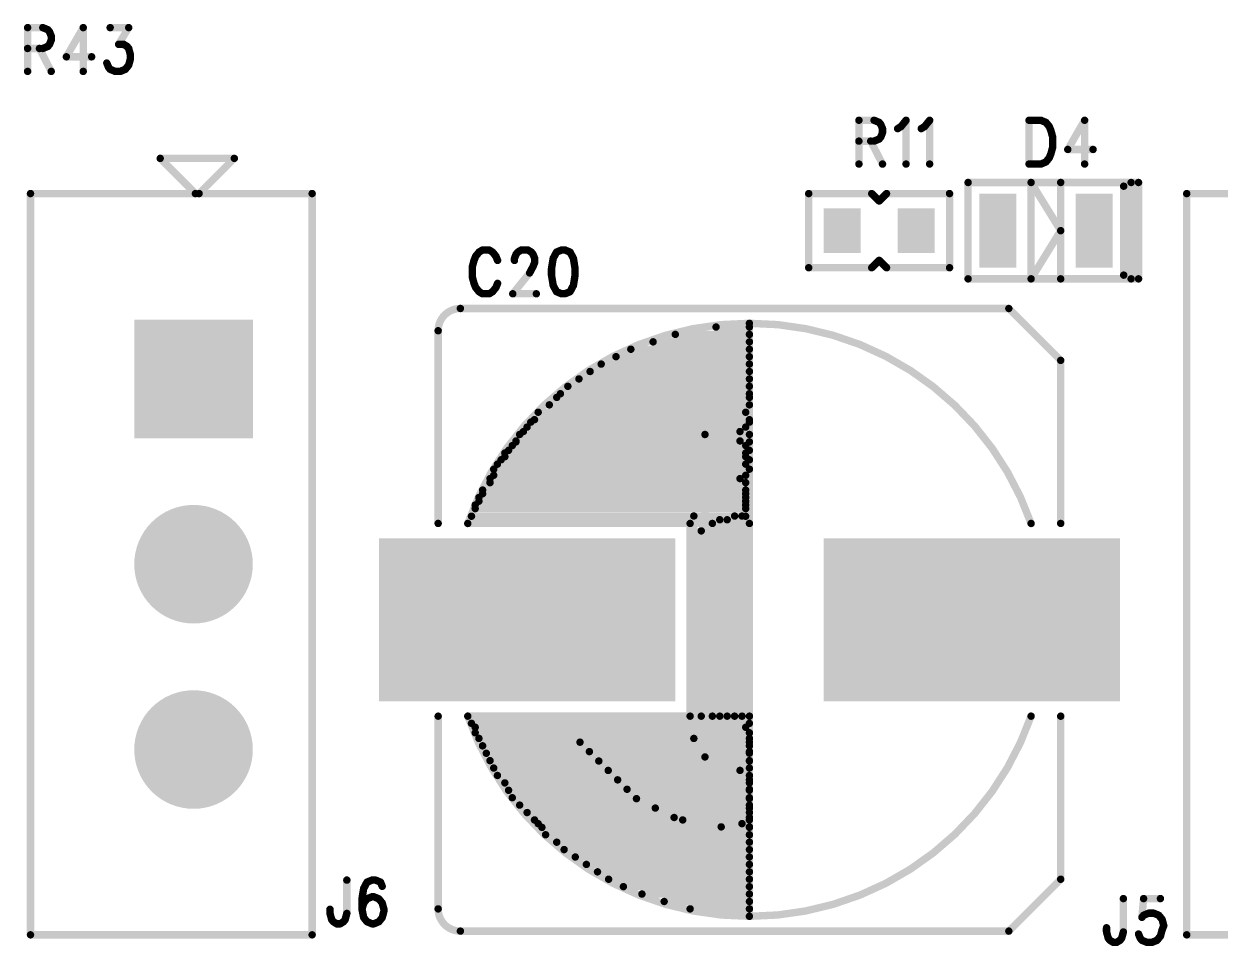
# Model space of a CAD drawing. Extents: x 100 to 147.9, y 92.1 to 144.1.
# Drawn here: x 112.21 to 128.35, y 100.85 to 113.29 of the extents above; entities that cross this region are included whole.
import ezdxf

# ---------------------------------------------------------------- set-up
doc = ezdxf.new("R2010")
doc.units = 0
doc.layers.get('0').update_dxf_attribs({"linetype": 'CONTINUOUS'})
doc.layers.add('MASK-TOP_PHO', color=10, linetype='CONTINUOUS')
doc.layers.add('SILK-TOP_PHO', color=9, linetype='CONTINUOUS')

# ---------------------------------------------------------------- blocks, each defined once
blk = doc.blocks.new('ROUND_1')
at = {"const_width": 0.050038}
blk.add_lwpolyline([(-0.025018, 0, 1), (0.025018, 0, 1)], format="xyb", close=True, dxfattribs=at)
blk = doc.blocks.new('SQUARE_28')
blk.add_solid([(0.799972, 0.799972), (0.799972, -0.799972), (-0.799972, 0.799972), (-0.799972, -0.799972)])
blk = doc.blocks.new('ROUND_49')
at = {"const_width": 0.799972}
blk.add_lwpolyline([(-0.399986, 0, 1), (0.399986, 0, 1)], format="xyb", close=True, dxfattribs=at)
blk = doc.blocks.new('SQUARE_16')
blk.add_solid([(0.250062, 0.250062), (0.250062, -0.250062), (-0.250062, 0.250062), (-0.250062, -0.250062)])
blk = doc.blocks.new('SQUARE_171')
blk.add_solid([(1.099946, 1.099946), (1.099946, -1.099946), (-1.099946, 1.099946), (-1.099946, -1.099946)])

msp = doc.modelspace()

# ---------------------------------------------------------------- linework, layer by layer
at = {"layer": 'MASK-TOP_PHO'}
for points, const_width in [([(125.350016, 110.750096), (125.350016, 110.24997)], 0.500124), ([(126.649988, 110.750096), (126.649988, 110.24997)], 0.500124), ([(123.249944, 110.450122), (123.249944, 110.549944)], 0.500124), ([(124.249942, 110.450122), (124.249942, 110.549944)], 0.500124), ([(118.100094, 105.24998), (119.899938, 105.24998)], 2.199892), ([(124.100082, 105.24998), (125.899926, 105.24998)], 2.199892)]:
    msp.add_lwpolyline(points, dxfattribs=dict(at, const_width=const_width))
at = {"layer": 'SILK-TOP_PHO', "const_width": 0.100076}
for points in [[(112.261396, 113.239042), (112.261396, 112.648492)], [(112.261396, 113.239042), (112.465866, 113.239042)], [(112.465866, 113.239042), (112.534192, 113.210848)], [(112.534192, 113.210848), (112.556798, 113.182908)], [(112.556798, 113.182908), (112.579658, 113.12652)], [(112.579658, 113.12652), (112.579658, 113.070386)], [(113.011458, 113.239042), (112.784128, 112.845342)], [(113.011458, 113.239042), (113.011458, 112.648492)], [(113.374932, 113.239042), (113.625122, 113.239042)], [(113.625122, 113.239042), (113.488724, 113.013998)], [(112.465866, 112.957864), (112.261396, 112.957864)], [(112.4204, 112.957864), (112.579658, 112.648492)], [(112.534192, 112.986058), (112.465866, 112.957864)], [(112.556798, 113.013998), (112.534192, 112.986058)], [(112.579658, 113.070386), (112.556798, 113.013998)], [(113.488724, 113.013998), (113.556796, 113.013998)], [(113.556796, 113.013998), (113.602262, 112.986058)], [(113.602262, 112.986058), (113.625122, 112.957864)], [(113.625122, 112.957864), (113.647728, 112.873536)], [(112.784128, 112.845342), (113.124996, 112.845342)], [(113.352326, 112.704626), (113.329466, 112.761014)], [(113.647728, 112.817148), (113.625122, 112.73282)], [(113.647728, 112.873536), (113.647728, 112.817148)], [(113.374932, 112.676686), (113.352326, 112.704626)], [(113.443258, 112.648492), (113.374932, 112.676686)], [(113.51133, 112.648492), (113.443258, 112.648492)], [(113.579656, 112.676686), (113.51133, 112.648492)], [(113.625122, 112.73282), (113.579656, 112.676686)], [(123.477274, 111.989108), (123.477274, 111.398558)], [(123.477274, 111.989108), (123.681744, 111.989108)], [(123.681744, 111.989108), (123.75007, 111.960914)], [(123.75007, 111.960914), (123.772676, 111.93272)], [(124.045472, 111.90478), (124.113544, 111.989108)], [(124.113544, 111.989108), (124.113544, 111.398558)], [(124.363734, 111.90478), (124.431806, 111.989108)], [(124.431806, 111.989108), (124.431806, 111.398558)], [(125.772672, 111.989108), (125.772672, 111.398558)], [(125.772672, 111.989108), (125.93193, 111.989108)], [(125.93193, 111.989108), (126.000002, 111.960914)], [(126.000002, 111.960914), (126.045468, 111.90478)], [(126.522734, 111.989108), (126.295404, 111.595408)], [(126.522734, 111.989108), (126.522734, 111.398558)], [(123.772676, 111.93272), (123.795536, 111.876586)], [(123.795536, 111.820198), (123.772676, 111.764064)], [(123.795536, 111.876586), (123.795536, 111.820198)], [(124.000006, 111.876586), (124.045472, 111.90478)], [(124.318268, 111.876586), (124.363734, 111.90478)], [(126.045468, 111.90478), (126.068074, 111.848392)], [(126.068074, 111.848392), (126.090934, 111.764064)], [(123.681744, 111.70793), (123.477274, 111.70793)], [(123.636278, 111.70793), (123.795536, 111.398558)], [(123.75007, 111.73587), (123.681744, 111.70793)], [(123.772676, 111.764064), (123.75007, 111.73587)], [(126.090934, 111.764064), (126.090934, 111.623348)], [(114.525044, 111.000032), (114.050064, 111.475012)], [(114.050064, 111.475012), (115.050062, 111.475012)], [(115.050062, 111.475012), (114.575082, 111.000032)], [(126.045468, 111.482886), (126.000002, 111.426498)], [(126.068074, 111.53902), (126.045468, 111.482886)], [(126.090934, 111.623348), (126.068074, 111.53902)], [(126.295404, 111.595408), (126.636272, 111.595408)], [(125.93193, 111.398558), (125.772672, 111.398558)], [(126.000002, 111.426498), (125.93193, 111.398558)], [(124.949966, 109.84992), (124.949966, 111.149892)], [(124.949966, 111.149892), (127.150114, 111.149892)], [(126.1999, 110.499906), (125.800104, 111.149892)], [(125.800104, 111.149892), (125.800104, 109.84992)], [(126.1999, 109.84992), (126.1999, 111.149892)], [(126.1999, 111.149892), (127.249936, 111.149892)], [(127.150114, 111.149892), (127.150114, 109.84992)], [(127.249936, 111.149892), (127.249936, 109.84992)], [(112.300004, 111.000032), (116.100098, 111.000032)], [(112.300004, 101.000052), (112.300004, 111.000032)], [(116.100098, 111.000032), (116.100098, 101.000052)], [(122.80011, 111.000032), (122.80011, 110.000034)], [(123.649994, 111.000032), (122.80011, 111.000032)], [(123.75007, 110.899956), (123.649994, 111.000032)], [(123.849892, 111.000032), (123.75007, 110.899956)], [(124.70003, 111.000032), (123.849892, 111.000032)], [(124.70003, 110.000034), (124.70003, 111.000032)], [(127.050038, 109.899958), (127.050038, 111.100108)], [(127.899922, 101.000052), (127.899922, 111.000032)], [(127.899922, 111.000032), (131.700016, 111.000032)], [(125.800104, 109.84992), (126.1999, 110.499906)], [(118.352316, 110.210854), (118.30685, 110.15472)], [(118.397782, 110.239048), (118.352316, 110.210854)], [(118.488714, 110.239048), (118.397782, 110.239048)], [(118.53418, 110.210854), (118.488714, 110.239048)], [(118.579646, 110.15472), (118.53418, 110.210854)], [(118.829582, 110.126526), (118.852188, 110.182914)], [(118.852188, 110.182914), (118.875048, 110.210854)], [(118.875048, 110.210854), (118.920514, 110.239048)], [(118.920514, 110.239048), (119.011446, 110.239048)], [(119.011446, 110.239048), (119.056912, 110.210854)], [(119.056912, 110.210854), (119.079518, 110.182914)], [(119.079518, 110.182914), (119.102378, 110.126526)], [(119.39778, 110.210854), (119.352314, 110.126526)], [(119.465852, 110.239048), (119.39778, 110.210854)], [(119.511318, 110.239048), (119.465852, 110.239048)], [(119.579644, 110.210854), (119.511318, 110.239048)], [(119.62511, 110.126526), (119.579644, 110.210854)], [(118.28399, 110.098332), (118.261384, 110.014004)], [(118.30685, 110.15472), (118.28399, 110.098332)], [(118.602252, 110.098332), (118.579646, 110.15472)], [(118.829582, 110.098332), (118.829582, 110.126526)], [(119.102378, 110.070392), (119.079518, 110.014004)], [(119.102378, 110.126526), (119.102378, 110.070392)], [(119.352314, 110.126526), (119.329454, 109.986064)], [(119.647716, 109.986064), (119.62511, 110.126526)], [(123.649994, 110.000034), (123.75007, 110.10011)], [(123.75007, 110.10011), (123.849892, 110.000034)], [(118.261384, 110.014004), (118.261384, 109.873542)], [(118.261384, 109.873542), (118.28399, 109.78896)], [(119.034052, 109.929676), (118.806722, 109.648498)], [(119.079518, 110.014004), (119.034052, 109.929676)], [(119.329454, 109.986064), (119.329454, 109.901482)], [(119.329454, 109.901482), (119.352314, 109.76102)], [(119.62511, 109.76102), (119.647716, 109.901482)], [(119.647716, 109.901482), (119.647716, 109.986064)], [(122.80011, 110.000034), (123.649994, 110.000034)], [(123.849892, 110.000034), (124.70003, 110.000034)], [(118.28399, 109.78896), (118.30685, 109.732826)], [(118.30685, 109.732826), (118.352316, 109.676438)], [(118.53418, 109.676438), (118.579646, 109.732826)], [(118.579646, 109.732826), (118.602252, 109.78896)], [(119.352314, 109.76102), (119.39778, 109.676438)], [(119.579644, 109.676438), (119.62511, 109.76102)], [(127.150114, 109.84992), (124.949966, 109.84992)], [(127.249936, 109.84992), (126.1999, 109.84992)], [(118.352316, 109.676438), (118.397782, 109.648498)], [(118.397782, 109.648498), (118.488714, 109.648498)], [(118.488714, 109.648498), (118.53418, 109.676438)], [(118.806722, 109.648498), (119.124984, 109.648498)], [(119.39778, 109.676438), (119.465852, 109.648498)], [(119.465852, 109.648498), (119.511318, 109.648498)], [(119.511318, 109.648498), (119.579644, 109.676438)], [(125.499876, 109.450124), (118.100094, 109.450124)], [(126.1999, 108.7501), (125.499876, 109.450124)], [(122.00001, 109.249972), (122.00001, 101.249988)], [(117.80012, 109.149896), (117.80012, 106.549952)], [(122.00001, 109.100112), (121.000012, 109.100112)], [(122.00001, 109.199934), (121.549922, 109.199934)], [(122.00001, 108.89996), (120.400064, 108.89996)], [(122.00001, 109.000036), (120.700038, 109.000036)], [(122.00001, 108.799884), (120.199912, 108.799884)], [(126.1999, 106.549952), (126.1999, 108.7501)], [(122.00001, 108.599986), (119.8499, 108.599986)], [(122.00001, 108.700062), (120.000014, 108.700062)], [(122.00001, 108.49991), (119.70004, 108.49991)], [(122.00001, 108.249974), (119.400066, 108.249974)], [(122.00001, 108.300012), (119.450104, 108.300012)], [(122.00001, 108.400088), (119.549926, 108.400088)], [(122.00001, 108.149898), (119.29999, 108.149898)], [(122.00001, 107.95), (119.100092, 107.95)], [(119.149876, 108.050076), (121.949972, 108.050076)], [(121.87301, 107.78998), (118.949978, 107.78998)], [(119.000016, 107.849924), (121.949972, 107.849924)], [(122.00001, 107.91698), (119.050054, 107.91698)], [(118.800118, 107.599988), (121.949972, 107.599988)], [(121.87301, 107.66298), (118.849902, 107.66298)], [(122.00001, 107.650026), (118.849902, 107.650026)], [(122.00001, 107.750102), (118.89994, 107.750102)], [(121.400062, 107.750102), (121.400062, 103.400098)], [(121.949972, 107.499912), (118.700042, 107.499912)], [(118.700042, 107.449874), (121.949972, 107.449874)], [(122.00001, 107.53598), (118.75008, 107.53598)], [(122.00001, 107.28198), (118.549928, 107.28198)], [(118.599966, 107.350052), (121.949972, 107.350052)], [(122.00001, 107.40898), (118.650004, 107.40898)], [(121.87301, 107.15498), (118.49989, 107.15498)], [(121.949972, 107.199938), (118.549928, 107.199938)], [(121.949972, 107.00004), (118.400068, 107.00004)], [(121.94921, 106.95178), (118.400068, 106.95178)], [(118.49989, 107.100116), (121.949972, 107.100116)], [(121.94921, 106.79938), (118.299992, 106.79938)], [(121.949972, 106.899964), (118.35003, 106.899964)], [(118.35003, 106.849926), (121.949972, 106.849926)], [(121.94921, 106.64698), (118.249954, 106.64698)], [(118.299992, 106.750104), (121.949972, 106.750104)], [(121.249948, 106.650028), (121.249948, 103.650034)], [(121.800112, 106.650028), (121.800112, 103.950008)], [(121.899934, 106.650028), (121.899934, 103.950008)], [(118.199916, 106.549952), (122.00001, 106.549952)], [(121.19991, 106.549952), (121.19991, 103.950008)], [(121.499884, 106.549952), (121.499884, 103.950008)], [(121.59996, 106.59999), (121.59996, 103.950008)], [(121.700036, 106.59999), (121.700036, 103.950008)], [(121.350024, 106.449876), (121.350024, 103.950008)], [(117.80012, 103.950008), (117.80012, 101.350064)], [(118.199916, 103.950008), (122.00001, 103.950008)], [(126.1999, 101.750114), (126.1999, 103.950008)], [(122.00001, 103.85298), (118.249954, 103.85298)], [(121.949972, 103.799894), (118.299992, 103.799894)], [(122.00001, 103.72598), (118.299992, 103.72598)], [(118.35003, 103.650034), (122.00001, 103.650034)], [(122.00001, 103.59898), (119.71401, 103.59898)], [(122.00001, 103.549958), (118.400068, 103.549958)], [(122.00001, 103.449882), (118.450106, 103.449882)], [(122.00001, 103.47198), (119.84101, 103.47198)], [(118.49989, 103.35006), (122.00001, 103.35006)], [(122.00001, 103.249984), (118.549928, 103.249984)], [(122.00001, 103.34498), (119.96801, 103.34498)], [(118.599966, 103.149908), (122.00001, 103.149908)], [(121.87301, 103.21798), (120.09501, 103.21798)], [(122.00001, 103.09098), (120.22201, 103.09098)], [(122.00001, 103.050086), (118.700042, 103.050086)], [(118.75008, 102.95001), (122.00001, 102.95001)], [(122.00001, 102.96398), (120.34901, 102.96398)], [(122.00001, 102.849934), (118.800118, 102.849934)], [(122.00001, 102.83698), (120.47601, 102.83698)], [(118.89994, 102.750112), (122.00001, 102.750112)], [(122.00001, 102.650036), (119.000016, 102.650036)], [(122.00001, 102.70998), (120.73001, 102.70998)], [(119.100092, 102.54996), (122.00001, 102.54996)], [(119.149876, 102.499922), (121.899934, 102.499922)], [(122.00001, 102.449884), (119.199914, 102.449884)], [(122.00001, 102.58298), (120.98401, 102.58298)], [(122.00001, 102.54996), (121.100088, 102.54996)], [(122.00001, 102.45598), (121.61901, 102.45598)], [(122.00001, 102.350062), (119.249952, 102.350062)], [(122.00001, 102.249986), (119.400066, 102.249986)], [(122.00001, 102.14991), (119.499888, 102.14991)], [(122.00001, 102.050088), (119.650002, 102.050088)], [(122.00001, 101.950012), (119.800116, 101.950012)], [(122.00001, 101.849936), (119.949976, 101.849936)], [(116.56822, 101.738938), (116.56822, 101.289104)], [(116.79555, 101.62667), (116.77269, 101.485954)], [(116.841016, 101.710998), (116.79555, 101.62667)], [(116.909088, 101.738938), (116.841016, 101.710998)], [(116.954554, 101.738938), (116.909088, 101.738938)], [(117.022626, 101.710998), (116.954554, 101.738938)], [(117.045486, 101.65461), (117.022626, 101.710998)], [(122.00001, 101.750114), (120.10009, 101.750114)], [(122.00001, 101.650038), (120.299988, 101.650038)], [(125.499876, 101.05009), (126.1999, 101.750114)], [(116.77269, 101.485954), (116.77269, 101.345238)], [(116.841016, 101.485954), (116.79555, 101.429566)], [(116.909088, 101.514148), (116.841016, 101.485954)], [(116.931694, 101.514148), (116.909088, 101.514148)], [(117.00002, 101.485954), (116.931694, 101.514148)], [(117.045486, 101.429566), (117.00002, 101.485954)], [(122.00001, 101.549962), (120.549924, 101.549962)], [(127.045466, 101.489002), (127.045466, 101.039168)], [(127.318262, 101.489002), (127.295402, 101.236018)], [(127.545338, 101.489002), (127.318262, 101.489002)], [(116.34089, 101.289104), (116.34089, 101.345238)], [(116.79555, 101.429566), (116.77269, 101.345238)], [(116.77269, 101.345238), (116.79555, 101.232716)], [(117.068092, 101.345238), (117.045486, 101.429566)], [(117.045486, 101.232716), (117.068092, 101.317298)], [(117.068092, 101.317298), (117.068092, 101.345238)], [(122.00001, 101.449886), (120.849898, 101.449886)], [(122.00001, 101.350064), (121.19991, 101.350064)], [(116.36375, 101.204776), (116.34089, 101.289104)], [(116.386356, 101.176582), (116.36375, 101.204776)], [(116.431822, 101.148388), (116.386356, 101.176582)], [(116.477288, 101.148388), (116.431822, 101.148388)], [(116.522754, 101.176582), (116.477288, 101.148388)], [(116.54536, 101.204776), (116.522754, 101.176582)], [(116.56822, 101.289104), (116.54536, 101.204776)], [(116.79555, 101.232716), (116.841016, 101.176582)], [(116.841016, 101.176582), (116.909088, 101.148388)], [(116.909088, 101.148388), (116.931694, 101.148388)], [(116.931694, 101.148388), (117.00002, 101.176582)], [(117.00002, 101.176582), (117.045486, 101.232716)], [(127.295402, 101.236018), (127.318262, 101.263958)], [(127.318262, 101.263958), (127.386334, 101.292152)], [(127.386334, 101.292152), (127.45466, 101.292152)], [(127.45466, 101.292152), (127.522732, 101.263958)], [(127.522732, 101.263958), (127.568198, 101.207824)], [(127.568198, 101.207824), (127.590804, 101.123496)], [(116.100098, 101.000052), (112.300004, 101.000052)], [(118.100094, 101.05009), (125.499876, 101.05009)], [(126.818136, 101.039168), (126.818136, 101.095302)], [(126.840996, 100.954586), (126.818136, 101.039168)], [(127.045466, 101.039168), (127.022606, 100.954586)], [(127.272796, 100.954586), (127.249936, 101.010974)], [(127.545338, 100.98278), (127.500126, 100.926646)], [(127.568198, 101.067108), (127.545338, 100.98278)], [(127.590804, 101.123496), (127.568198, 101.067108)], [(131.700016, 101.000052), (127.899922, 101.000052)], [(126.863602, 100.926646), (126.840996, 100.954586)], [(126.909068, 100.898452), (126.863602, 100.926646)], [(126.954534, 100.898452), (126.909068, 100.898452)], [(127, 100.926646), (126.954534, 100.898452)], [(127.022606, 100.954586), (127, 100.926646)], [(127.295402, 100.926646), (127.272796, 100.954586)], [(127.363728, 100.898452), (127.295402, 100.926646)], [(127.4318, 100.898452), (127.363728, 100.898452)], [(127.500126, 100.926646), (127.4318, 100.898452)]]:
    msp.add_lwpolyline(points, dxfattribs=at)
for points in [[(118.100094, 109.450124, 0.4142155), (117.80012, 109.149896)], [(125.800104, 106.549698, 0.7106617), (118.199916, 106.549698)], [(118.199916, 103.950262, 0.7106617), (125.800104, 103.950262)], [(117.80012, 101.350064, 0.4142136), (118.100094, 101.05009)]]:
    msp.add_lwpolyline(points, format="xyb", dxfattribs=at)

# ---------------------------------------------------------------- block references
at = {"layer": 'MASK-TOP_PHO'}
for name, p in [('SQUARE_16', (125.350016, 110.750096)), ('SQUARE_16', (126.649988, 110.750096)), ('SQUARE_16', (123.249944, 110.549944)), ('SQUARE_16', (124.249942, 110.549944)), ('SQUARE_16', (123.249944, 110.450122)), ('SQUARE_16', (124.249942, 110.450122)), ('SQUARE_16', (125.350016, 110.24997)), ('SQUARE_16', (126.649988, 110.24997)), ('SQUARE_28', (114.499898, 108.49991)), ('ROUND_49', (114.499898, 106.000042)), ('SQUARE_171', (118.100094, 105.24998)), ('SQUARE_171', (119.899938, 105.24998)), ('SQUARE_171', (124.100082, 105.24998)), ('SQUARE_171', (125.899926, 105.24998)), ('ROUND_49', (114.499898, 103.49992))]:
    msp.add_blockref(name, p, dxfattribs=at)
at = {"layer": 'SILK-TOP_PHO'}
for p in [(112.261396, 113.239042), (112.261396, 113.239042), (112.465866, 113.239042), (112.534192, 113.210848), (112.556798, 113.182908), (112.579658, 113.12652), (113.011458, 113.239042), (113.011458, 113.239042), (113.374932, 113.239042), (113.625122, 113.239042), (112.261396, 112.957864), (112.4204, 112.957864), (112.465866, 112.957864), (112.534192, 112.986058), (112.556798, 113.013998), (112.579658, 113.070386), (113.488724, 113.013998), (113.556796, 113.013998), (113.602262, 112.986058), (113.625122, 112.957864), (112.784128, 112.845342), (113.124996, 112.845342), (113.329466, 112.761014), (113.647728, 112.873536), (113.647728, 112.817148), (112.261396, 112.648492), (112.579658, 112.648492), (113.011458, 112.648492), (113.352326, 112.704626), (113.374932, 112.676686), (113.443258, 112.648492), (113.51133, 112.648492), (113.579656, 112.676686), (113.625122, 112.73282), (123.477274, 111.989108), (123.477274, 111.989108), (123.681744, 111.989108), (123.75007, 111.960914), (124.113544, 111.989108), (124.431806, 111.989108), (125.772672, 111.989108), (125.772672, 111.989108), (125.93193, 111.989108), (126.000002, 111.960914), (126.522734, 111.989108), (126.522734, 111.989108), (123.772676, 111.93272), (123.795536, 111.876586), (123.795536, 111.820198), (124.000006, 111.876586), (124.045472, 111.90478), (124.318268, 111.876586), (124.363734, 111.90478), (126.045468, 111.90478), (126.068074, 111.848392), (123.477274, 111.70793), (123.636278, 111.70793), (123.681744, 111.70793), (123.75007, 111.73587), (123.772676, 111.764064), (126.090934, 111.764064), (114.050064, 111.475012), (115.050062, 111.475012), (126.045468, 111.482886), (126.068074, 111.53902), (126.090934, 111.623348), (126.295404, 111.595408), (126.636272, 111.595408), (123.477274, 111.398558), (123.795536, 111.398558), (124.113544, 111.398558), (124.431806, 111.398558), (125.772672, 111.398558), (125.772672, 111.398558), (125.93193, 111.398558), (126.000002, 111.426498), (126.522734, 111.398558), (124.949966, 111.149892), (125.800104, 111.149892), (126.1999, 111.149892), (127.150114, 111.149892), (127.249936, 111.149892), (112.300004, 111.000032), (112.300004, 111.000032), (114.525044, 111.000032), (114.575082, 111.000032), (116.100098, 111.000032), (122.80011, 111.000032), (122.80011, 111.000032), (123.649994, 111.000032), (123.849892, 111.000032), (124.70003, 111.000032), (127.050038, 111.100108), (127.899922, 111.000032), (123.75007, 110.899956), (126.1999, 110.499906), (118.352316, 110.210854), (118.397782, 110.239048), (118.488714, 110.239048), (118.53418, 110.210854), (118.852188, 110.182914), (118.875048, 110.210854), (118.920514, 110.239048), (119.011446, 110.239048), (119.056912, 110.210854), (119.079518, 110.182914), (119.39778, 110.210854), (119.465852, 110.239048), (119.465852, 110.239048), (119.511318, 110.239048), (119.579644, 110.210854), (118.28399, 110.098332), (118.30685, 110.15472), (118.579646, 110.15472), (118.602252, 110.098332), (118.829582, 110.126526), (118.829582, 110.098332), (119.102378, 110.126526), (119.102378, 110.070392), (119.352314, 110.126526), (119.62511, 110.126526), (123.75007, 110.10011), (118.261384, 110.014004), (118.261384, 109.873542), (119.034052, 109.929676), (119.079518, 110.014004), (119.329454, 109.986064), (119.329454, 109.986064), (119.329454, 109.901482), (119.647716, 109.986064), (119.647716, 109.986064), (119.647716, 109.901482), (122.80011, 110.000034), (123.649994, 110.000034), (123.849892, 110.000034), (124.70003, 110.000034), (127.050038, 109.899958), (118.28399, 109.78896), (118.30685, 109.732826), (118.579646, 109.732826), (118.602252, 109.78896), (119.352314, 109.76102), (119.62511, 109.76102), (124.949966, 109.84992), (125.800104, 109.84992), (125.800104, 109.84992), (126.1999, 109.84992), (127.150114, 109.84992), (127.150114, 109.84992), (127.249936, 109.84992), (127.249936, 109.84992), (118.352316, 109.676438), (118.397782, 109.648498), (118.488714, 109.648498), (118.53418, 109.676438), (118.806722, 109.648498), (119.124984, 109.648498), (119.39778, 109.676438), (119.465852, 109.648498), (119.511318, 109.648498), (119.579644, 109.676438), (118.100094, 109.450124), (118.100094, 109.450124), (125.499876, 109.450124), (122.00001, 109.249972), (117.80012, 109.149896), (117.80012, 109.149896), (121.000012, 109.100112), (121.549922, 109.199934), (122.00001, 109.199934), (122.00001, 109.100112), (120.400064, 108.89996), (120.700038, 109.000036), (122.00001, 109.000036), (122.00001, 108.89996), (120.199912, 108.799884), (122.00001, 108.799884), (126.1999, 108.7501), (119.8499, 108.599986), (120.000014, 108.700062), (122.00001, 108.700062), (122.00001, 108.599986), (119.70004, 108.49991), (122.00001, 108.49991), (119.400066, 108.249974), (119.450104, 108.300012), (119.549926, 108.400088), (122.00001, 108.400088), (122.00001, 108.300012), (122.00001, 108.249974), (119.29999, 108.149898), (122.00001, 108.149898), (119.100092, 107.95), (119.149876, 108.050076), (121.949972, 108.050076), (122.00001, 107.95), (118.949978, 107.78998), (119.000016, 107.849924), (119.050054, 107.91698), (121.87301, 107.78998), (121.949972, 107.849924), (122.00001, 107.91698), (118.800118, 107.599988), (118.849902, 107.66298), (118.849902, 107.650026), (118.89994, 107.750102), (121.400062, 107.750102), (121.87301, 107.66298), (121.949972, 107.599988), (122.00001, 107.750102), (122.00001, 107.650026), (118.700042, 107.499912), (118.700042, 107.449874), (118.75008, 107.53598), (121.949972, 107.499912), (121.949972, 107.449874), (122.00001, 107.53598), (118.549928, 107.28198), (118.599966, 107.350052), (118.650004, 107.40898), (121.949972, 107.350052), (122.00001, 107.40898), (122.00001, 107.28198), (118.49989, 107.15498), (118.549928, 107.199938), (121.87301, 107.15498), (121.949972, 107.199938), (118.400068, 107.00004), (118.400068, 106.95178), (118.49989, 107.100116), (121.94921, 106.95178), (121.949972, 107.100116), (121.949972, 107.00004), (118.299992, 106.79938), (118.35003, 106.899964), (118.35003, 106.849926), (121.94921, 106.79938), (121.949972, 106.899964), (121.949972, 106.849926), (118.249954, 106.64698), (118.299992, 106.750104), (121.249948, 106.650028), (121.800112, 106.650028), (121.899934, 106.650028), (121.94921, 106.64698), (121.949972, 106.750104), (117.80012, 106.549952), (118.199916, 106.549952), (118.199916, 106.549698), (121.19991, 106.549952), (121.499884, 106.549952), (121.59996, 106.59999), (121.700036, 106.59999), (122.00001, 106.549952), (125.800104, 106.549698), (126.1999, 106.549952), (121.350024, 106.449876), (117.80012, 103.950008), (118.199916, 103.950262), (118.199916, 103.950008), (121.19991, 103.950008), (121.350024, 103.950008), (121.499884, 103.950008), (121.59996, 103.950008), (121.700036, 103.950008), (121.800112, 103.950008), (121.899934, 103.950008), (122.00001, 103.950008), (125.800104, 103.950262), (126.1999, 103.950008), (118.249954, 103.85298), (118.299992, 103.799894), (118.299992, 103.72598), (121.949972, 103.799894), (122.00001, 103.85298), (122.00001, 103.72598), (118.35003, 103.650034), (119.71401, 103.59898), (121.249948, 103.650034), (122.00001, 103.650034), (122.00001, 103.59898), (118.400068, 103.549958), (118.450106, 103.449882), (119.84101, 103.47198), (121.400062, 103.400098), (122.00001, 103.549958), (122.00001, 103.47198), (122.00001, 103.449882), (118.49989, 103.35006), (118.549928, 103.249984), (119.96801, 103.34498), (122.00001, 103.35006), (122.00001, 103.34498), (122.00001, 103.249984), (118.599966, 103.149908), (120.09501, 103.21798), (120.22201, 103.09098), (121.87301, 103.21798), (122.00001, 103.149908), (122.00001, 103.09098), (118.700042, 103.050086), (118.75008, 102.95001), (120.34901, 102.96398), (122.00001, 103.050086), (122.00001, 102.96398), (122.00001, 102.95001), (118.800118, 102.849934), (120.47601, 102.83698), (122.00001, 102.849934), (122.00001, 102.83698), (118.89994, 102.750112), (119.000016, 102.650036), (120.73001, 102.70998), (122.00001, 102.750112), (122.00001, 102.70998), (122.00001, 102.650036), (119.100092, 102.54996), (119.149876, 102.499922), (119.199914, 102.449884), (120.98401, 102.58298), (121.100088, 102.54996), (121.61901, 102.45598), (121.899934, 102.499922), (122.00001, 102.58298), (122.00001, 102.54996), (122.00001, 102.54996), (122.00001, 102.45598), (122.00001, 102.449884), (119.249952, 102.350062), (122.00001, 102.350062), (119.400066, 102.249986), (119.499888, 102.14991), (122.00001, 102.249986), (122.00001, 102.14991), (119.650002, 102.050088), (119.800116, 101.950012), (122.00001, 102.050088), (122.00001, 101.950012), (119.949976, 101.849936), (122.00001, 101.849936), (116.56822, 101.738938), (116.79555, 101.62667), (116.841016, 101.710998), (116.909088, 101.738938), (116.954554, 101.738938), (117.022626, 101.710998), (117.045486, 101.65461), (120.10009, 101.750114), (120.299988, 101.650038), (122.00001, 101.750114), (122.00001, 101.650038), (126.1999, 101.750114), (116.77269, 101.485954), (116.841016, 101.485954), (116.909088, 101.514148), (116.931694, 101.514148), (117.00002, 101.485954), (120.549924, 101.549962), (122.00001, 101.549962), (127.045466, 101.489002), (127.318262, 101.489002), (127.545338, 101.489002), (116.34089, 101.345238), (116.77269, 101.345238), (116.77269, 101.345238), (116.79555, 101.429566), (117.045486, 101.429566), (117.068092, 101.345238), (117.068092, 101.317298), (117.80012, 101.350064), (117.80012, 101.350064), (120.849898, 101.449886), (121.19991, 101.350064), (122.00001, 101.449886), (122.00001, 101.350064), (116.34089, 101.289104), (116.36375, 101.204776), (116.386356, 101.176582), (116.431822, 101.148388), (116.477288, 101.148388), (116.522754, 101.176582), (116.54536, 101.204776), (116.56822, 101.289104), (116.79555, 101.232716), (116.841016, 101.176582), (116.909088, 101.148388), (116.931694, 101.148388), (117.00002, 101.176582), (117.045486, 101.232716), (122.00001, 101.249988), (127.295402, 101.236018), (127.318262, 101.263958), (127.386334, 101.292152), (127.45466, 101.292152), (127.522732, 101.263958), (127.568198, 101.207824), (112.300004, 101.000052), (116.100098, 101.000052), (118.100094, 101.05009), (118.100094, 101.05009), (125.499876, 101.05009), (126.818136, 101.095302), (126.818136, 101.039168), (127.045466, 101.039168), (127.249936, 101.010974), (127.545338, 100.98278), (127.568198, 101.067108), (127.590804, 101.123496), (127.899922, 101.000052), (126.840996, 100.954586), (126.863602, 100.926646), (126.909068, 100.898452), (126.954534, 100.898452), (127, 100.926646), (127.022606, 100.954586), (127.272796, 100.954586), (127.295402, 100.926646), (127.363728, 100.898452), (127.4318, 100.898452), (127.500126, 100.926646)]:
    msp.add_blockref('ROUND_1', p, dxfattribs=at)

doc.saveas('drawing.dxf')
